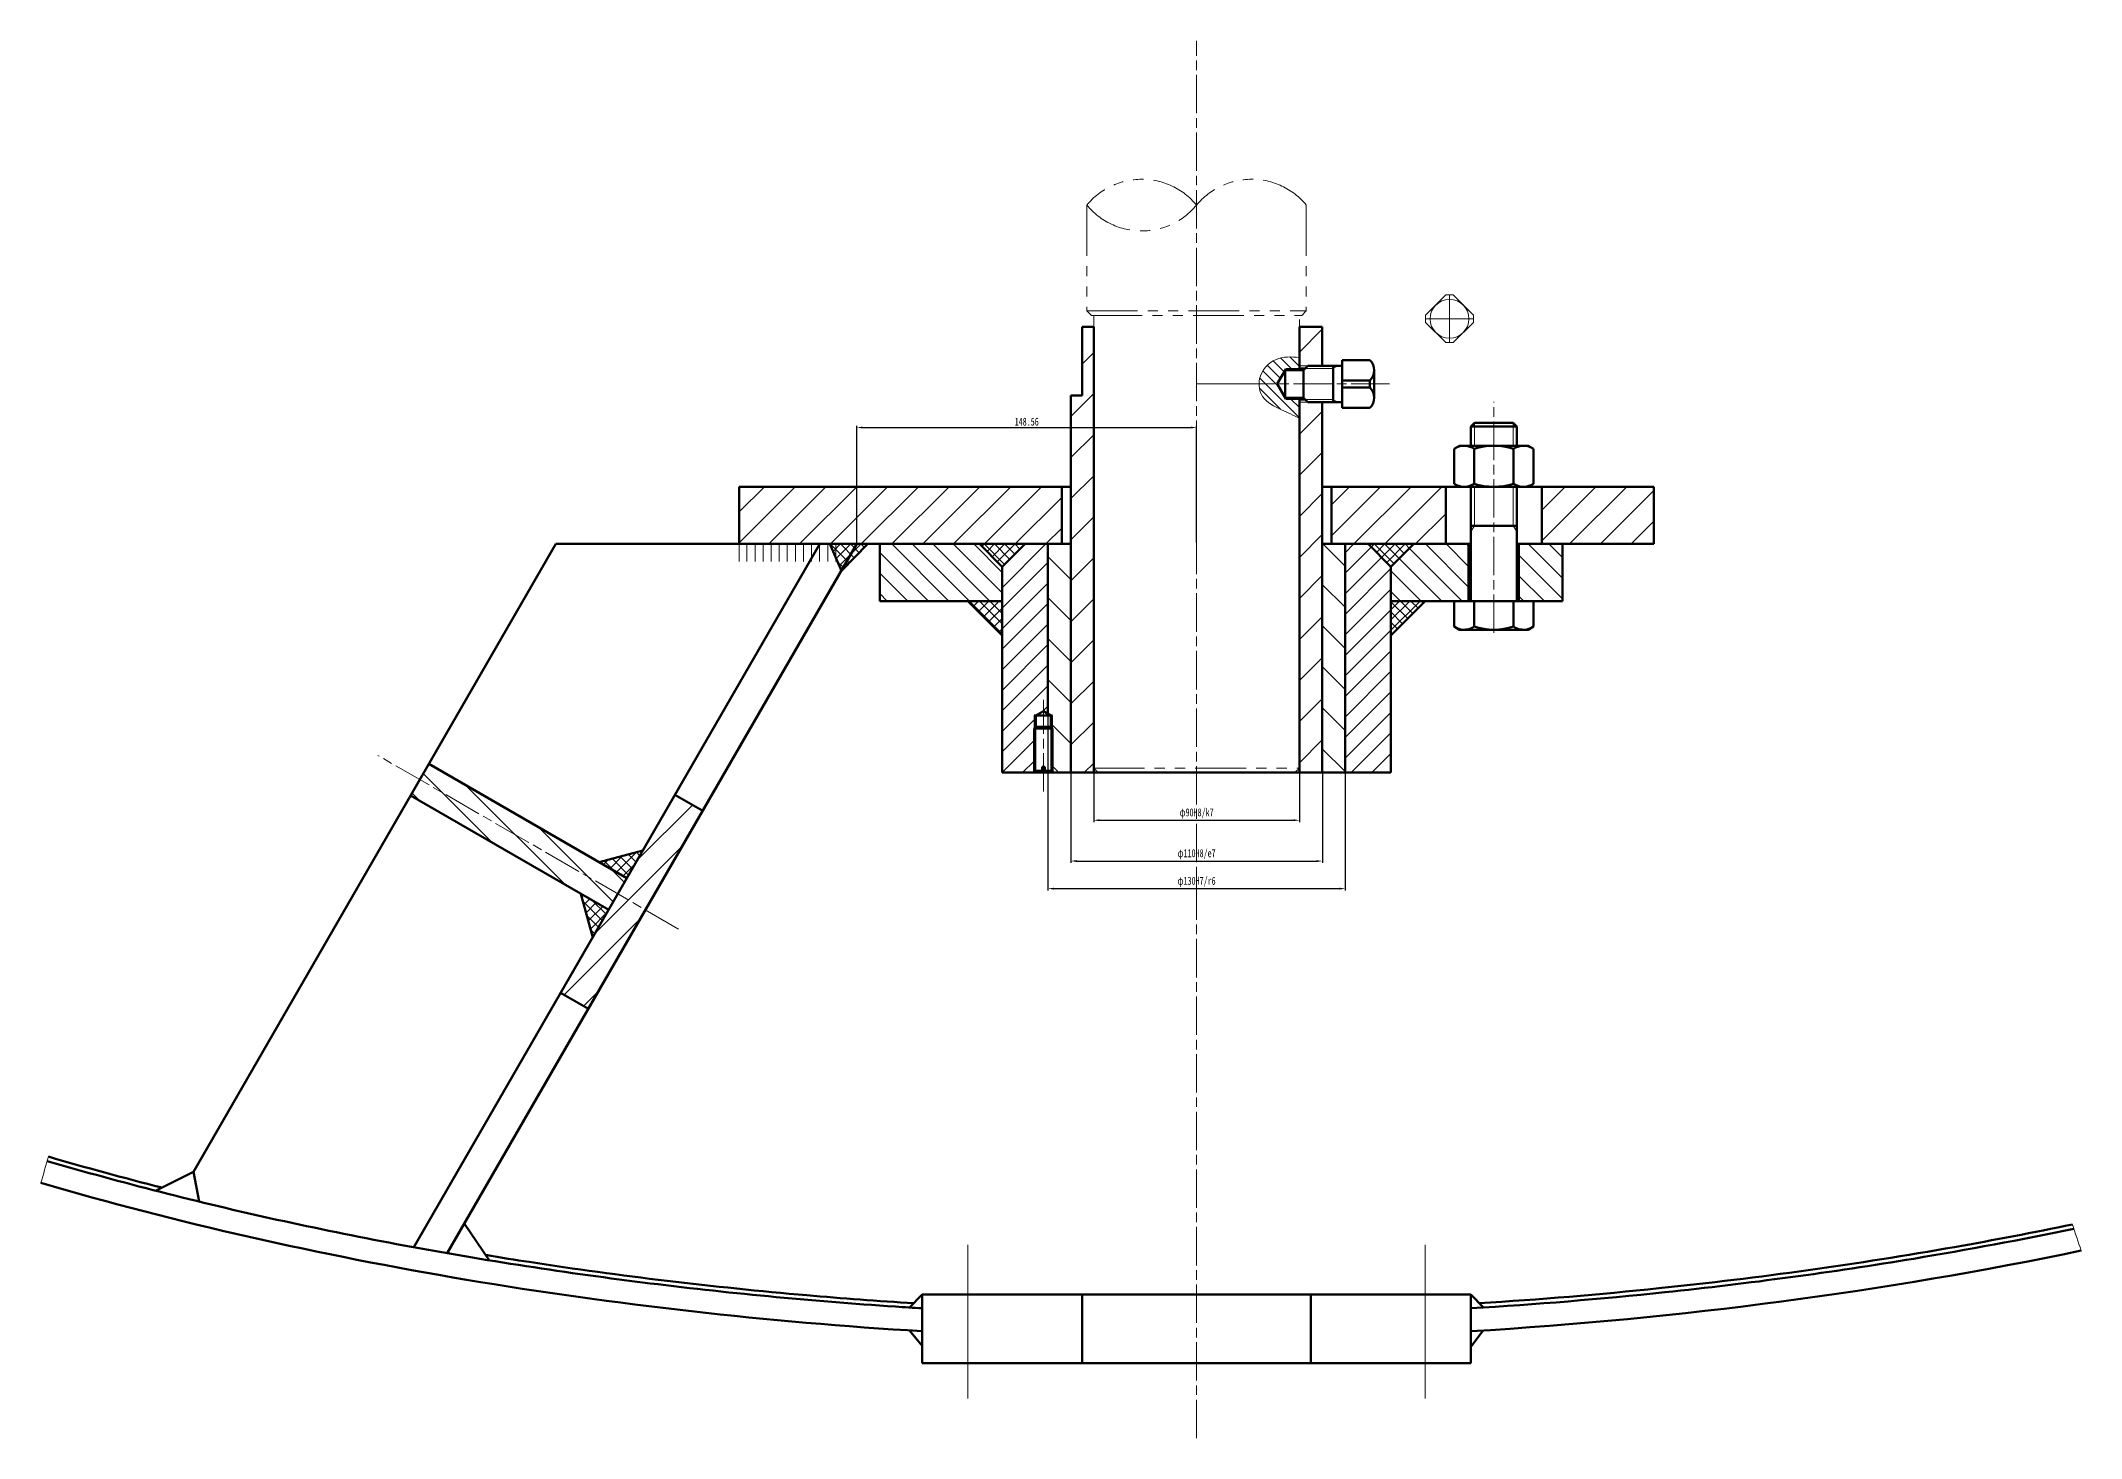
# Model space of a CAD drawing. Header units: millimetres. Extents: x 17368 to 100025, y -24769 to 12950.
# Drawn here: x 69781 to 70673, y -1033 to -422 of the extents above; entities that cross this region are included whole.
import ezdxf

# ---------------------------------------------------------------- set-up
doc = ezdxf.new("R2010")
doc.units = ezdxf.units.MM
doc.header["$LTSCALE"] = 2.8
for name, pattern in [('ACAD_ISO04W100', [30, 24, -3, 0, -3]), ('AM_ISO08W050', [18, 12, -1.5, 3, -1.5]), ('AM_ISO08W050x2', [9, 6, -0.75, 1.5, -0.75]), ('PHANTOM2', [31.75, 15.875, -3.175, 3.175, -3.175, 3.175, -3.175]), ('YSYWPCG_HIDDEN', [0.375, 0.25, -0.125])]:
    doc.linetypes.add(name, pattern=pattern)
doc.layers.get('0').update_dxf_attribs({"lineweight": 50})
doc.layers.get('Defpoints').update_dxf_attribs({"lineweight": 50})
for name, color, linetype, lineweight in [('AM_0N', 7, 'Continuous', 50), ('AM_4N', 3, 'Continuous', 15), ('AM_7N', 4, 'AM_ISO08W050', 15), ('red', 1, 'ACAD_ISO04W100', 15), ('双点划线', 4, 'PHANTOM2', 15), ('细实线', 5, 'Continuous', 15)]:
    doc.layers.add(name, color=color, linetype=linetype, lineweight=lineweight)
doc.layers.add('不可打印线2', color=2, linetype='Continuous', lineweight=15, plot=False)
doc.styles.add('仿宋体', font='', dxfattribs={"width": 0.7, "height": 3.5})
doc.styles.get('仿宋体').set_extended_font_data('FangSong_GB2312')
doc.dimstyles.new('ISO-25', dxfattribs={"dimtxt": 3.5, "dimasz": 2.5, "dimexe": 1.25, "dimexo": 0.625, "dimtad": 1, "dimdsep": 46, "dimtxsty": '仿宋体', "dimcen": 2.5, "dimadec": 0, "dimazin": 0, "dimtfac": 1, "dimtmove": 0, "dimatfit": 1, "dimfxl": 0, "dimarcsym": 0})
pattern_1 = [(45, (4568.1364, -370.3537), (-2.24506403, 2.24506403), []), (135, (4568.1364, -370.3537), (-2.24506403, -2.24506403), [])]
pattern_2 = [(45, (4568.136, -370.354), (-6.7351921, 6.7351921), [])]

# ---------------------------------------------------------------- blocks, each defined once
blk = doc.blocks.new('*D1578')
at = {"layer": 'Defpoints', "color": 0, "lineweight": 15}
for p in [(70241.47, -719.87), (70331.47, -719.67), (70331.47, -762.79)]:
    blk.add_point(p, dxfattribs=at)
at = {"layer": '不可打印线2', "color": 0, "lineweight": -2}
for p, q in [((70241.47, -720.49), (70241.47, -763.59)), ((70331.47, -720.29), (70331.47, -763.59)), ((70243.97, -762.79), (70328.97, -762.79))]:
    blk.add_line(p, q, dxfattribs=at)
at = {"layer": '不可打印线2', "color": 0, "lineweight": 15}
for points in [[(70243.97, -762.37), (70243.97, -763.2), (70241.47, -762.79)], [(70328.97, -762.37), (70328.97, -763.2), (70331.47, -762.79)]]:
    blk.add_solid(points, dxfattribs=at)
at = {"layer": '不可打印线2', "color": 0, "lineweight": 15, "insert": (70286.47, -759.82), "char_height": 3.5, "attachment_point": 5, "style": '仿宋体'}
blk.add_mtext('φ90H8/k7', dxfattribs=at)
blk = doc.blocks.new('*D1579')
at = {"layer": 'Defpoints', "color": 0, "lineweight": 15}
for p in [(70231.47, -721.6), (70341.47, -721.6), (70341.47, -780.64)]:
    blk.add_point(p, dxfattribs=at)
at = {"layer": '不可打印线2', "color": 0, "lineweight": -2}
for p, q in [((70231.47, -722.22), (70231.47, -781.44)), ((70341.47, -722.22), (70341.47, -781.44)), ((70233.97, -780.64), (70338.97, -780.64))]:
    blk.add_line(p, q, dxfattribs=at)
at = {"layer": '不可打印线2', "color": 0, "lineweight": 15}
for points in [[(70233.97, -780.23), (70233.97, -781.06), (70231.47, -780.64)], [(70338.97, -780.23), (70338.97, -781.06), (70341.47, -780.64)]]:
    blk.add_solid(points, dxfattribs=at)
at = {"layer": '不可打印线2', "color": 0, "lineweight": 15, "insert": (70286.47, -777.68), "char_height": 3.5, "attachment_point": 5, "style": '仿宋体'}
blk.add_mtext('φ110H8/e7', dxfattribs=at)
blk = doc.blocks.new('*D1580')
at = {"layer": 'Defpoints', "color": 0, "lineweight": 15}
for p in [(70221.47, -710.78), (70351.47, -710.78), (70351.47, -792.72)]:
    blk.add_point(p, dxfattribs=at)
at = {"layer": '不可打印线2', "color": 0, "lineweight": -2}
for p, q in [((70221.47, -711.4), (70221.47, -793.52)), ((70351.47, -711.4), (70351.47, -793.52)), ((70223.97, -792.72), (70348.97, -792.72))]:
    blk.add_line(p, q, dxfattribs=at)
at = {"layer": '不可打印线2', "color": 0, "lineweight": 15}
for points in [[(70223.97, -792.31), (70223.97, -793.14), (70221.47, -792.72)], [(70348.97, -792.31), (70348.97, -793.14), (70351.47, -792.72)]]:
    blk.add_solid(points, dxfattribs=at)
at = {"layer": '不可打印线2', "color": 0, "lineweight": 15, "insert": (70286.47, -789.76), "char_height": 3.5, "attachment_point": 5, "style": '仿宋体'}
blk.add_mtext('φ130H7/r6', dxfattribs=at)
blk = doc.blocks.new('*D1603')
at = {"layer": 'Defpoints', "color": 0, "lineweight": 15}
for p in [(70286.47, -590.99), (70137.9, -641.94), (70286.47, -641.94)]:
    blk.add_point(p, dxfattribs=at)
at = {"layer": '不可打印线2', "color": 0, "lineweight": -2}
for p, q in [((70137.9, -641.32), (70137.9, -590.19)), ((70140.4, -590.99), (70283.97, -590.99)), ((70286.47, -641.32), (70286.47, -590.19))]:
    blk.add_line(p, q, dxfattribs=at)
at = {"layer": '不可打印线2', "color": 0, "lineweight": 15}
for points in [[(70140.4, -590.58), (70140.4, -591.41), (70137.9, -590.99)], [(70283.97, -590.58), (70283.97, -591.41), (70286.47, -590.99)]]:
    blk.add_solid(points, dxfattribs=at)
at = {"layer": '不可打印线2', "color": 0, "lineweight": 15, "insert": (70212.19, -588.44), "char_height": 3.5, "attachment_point": 5, "style": '仿宋体'}
blk.add_mtext('148.56', dxfattribs=at)

msp = doc.modelspace()

# ---------------------------------------------------------------- hatches: boundary and pattern name
at = {"layer": '细实线', "lineweight": 15}
h = msp.add_hatch(dxfattribs=at)
h.set_pattern_fill('ANSI31', color=256, scale=4, style=0)
h.set_pattern_definition([(45, (4568.136, -370.354), (-8.980256, 8.980256), [])])
h.paths.add_polyline_path([(70231.4677, -741.9437), (70241.4677, -741.9437), (70241.4677, -546.9437), (70236.4677, -546.9437), (70236.4677, -576.9437), (70231.4677, -576.9437)])
h.paths.add_polyline_path([(70331.4677, -741.9437), (70341.4677, -741.9437), (70341.4677, -579.94368), (70335.17901, -579.94368), (70331.4677, -579.94368)])
h.paths.add_polyline_path([(70341.4677, -546.9437), (70331.4677, -546.9437), (70331.4677, -563.94372), (70335.17901, -563.94372), (70341.4677, -563.94372)])
h = msp.add_hatch(dxfattribs=at)
h.set_pattern_fill('ANSI31', color=256, angle=90, style=0)
h.set_pattern_definition([(135, (4568.1364, -370.3537), (-2.24506403, -2.24506403), [])])
edge = h.paths.add_edge_path()
edge.add_spline(control_points=[(70331.4677, -560.2984), (70327.91673, -560.07491), (70320.50937, -559.6087), (70314.25072, -566.5896), (70313.79596, -571.21289), (70313.79789, -571.9437)], knot_values=[0, 0, 0, 0, 10.299678248, 21.485252542, 23.59195746, 23.59195746, 23.59195746, 23.59195746], degree=3, periodic=0)
edge.add_line((70313.79789, -571.9437), (70315.3616, -571.9437))
edge.add_line((70315.3616, -571.9437), (70321.71492, -571.9437))
edge.add_line((70321.71492, -571.9437), (70325.4677, -565.4437))
edge.add_line((70325.4677, -565.4437), (70331.4677, -565.4437))
edge.add_line((70331.4677, -565.4437), (70331.4677, -560.2984))
edge = h.paths.add_edge_path()
edge.add_line((70321.71492, -571.9437), (70315.3616, -571.9437))
edge.add_line((70315.3616, -571.9437), (70313.79789, -571.9437))
edge.add_spline(control_points=[(70313.79789, -571.9437), (70313.80308, -573.91806), (70315.31078, -579.33824), (70323.3193, -583.07348), (70328.88649, -585.67651), (70331.4677, -586.8834)], knot_values=[23.59195746, 23.59195746, 23.59195746, 23.59195746, 29.28341969, 39.329274234, 48.013326347, 48.013326347, 48.013326347, 48.013326347], degree=3, periodic=0)
edge.add_line((70331.4677, -586.8834), (70331.4677, -578.4437))
edge.add_line((70331.4677, -578.4437), (70325.4677, -578.4437))
edge.add_line((70325.4677, -578.4437), (70321.71492, -571.9437))
h = msp.add_hatch(dxfattribs=at)
h.set_pattern_fill('ANSI31', color=256, scale=3, style=0)
h.set_pattern_definition(pattern_2)
h.paths.add_polyline_path([(70198.4677, -641.9437), (70227.4677, -641.9437), (70227.4677, -616.9437), (70086.46771, -616.9437), (70086.46771, -641.9437)])
h.paths.add_polyline_path([(70374.4677, -641.9437), (70395.46769, -641.9437), (70395.4677, -616.9437), (70345.4677, -616.9437), (70345.4677, -641.9437)])
h.paths.add_polyline_path([(70486.46769, -641.9437), (70486.46769, -616.9437), (70437.4677, -616.9437), (70437.46769, -641.9437)])
h = msp.add_hatch(dxfattribs=at)
h.set_pattern_fill('ANSI37', color=256, style=0)
h.set_pattern_definition(pattern_1)
h.paths.add_polyline_path([(70126.1323, -641.9437), (70131.13973, -653.65913), (70142.7305, -641.9437)])
h = msp.add_hatch(dxfattribs=at)
h.set_pattern_fill('ANSI31', color=256, scale=2, angle=90, style=0)
h.set_pattern_definition([(135, (4568.1364, -370.354), (-4.49012806, -4.49012806), [])])
h.paths.add_polyline_path([(70201.4677, -666.9437), (70201.4677, -651.9437), (70191.4677, -641.9437), (70147.9037, -641.9437), (70147.9037, -666.9437)])
h.paths.add_polyline_path([(70405.46768, -666.9437), (70405.46768, -641.9437), (70381.4677, -641.9437), (70371.4677, -651.9437), (70371.4677, -666.9437)])
h.paths.add_polyline_path([(70446.4677, -666.9437), (70446.4677, -641.9437), (70427.46768, -641.9437), (70427.46768, -666.9437)])
h = msp.add_hatch(dxfattribs=at)
h.set_pattern_fill('ANSI37', color=256, style=0)
h.set_pattern_definition(pattern_1)
h.paths.add_polyline_path([(70211.4677, -641.9437), (70198.4677, -641.9437), (70191.4677, -641.9437), (70201.4677, -651.9437)])
h.paths.add_polyline_path([(70381.4677, -641.9437), (70374.4677, -641.9437), (70361.4677, -641.9437), (70371.4677, -651.9437)])
h = msp.add_hatch(dxfattribs=at)
h.set_pattern_fill('ANSI31', color=256, scale=2, style=0)
h.set_pattern_definition([(45, (4568.1364, -370.354), (-4.49012806, 4.49012806), [])])
h.paths.add_polyline_path([(70221.4677, -641.9437), (70211.4677, -641.9437), (70201.4677, -651.9437), (70201.4677, -741.9437), (70215.4677, -741.9437), (70215.4677, -740.6937), (70215.4677, -722.71051), (70215.4677, -716.9437), (70216.23451, -716.9437), (70219.4677, -715.07702), (70221.4677, -716.23172)])
h.paths.add_polyline_path([(70351.4677, -741.9437), (70371.4677, -741.9437), (70371.4677, -651.9437), (70361.4677, -641.9437), (70351.4677, -641.9437)])
h = msp.add_hatch(dxfattribs=at)
h.set_pattern_fill('ANSI31', color=256, scale=4, angle=90, style=0)
h.set_pattern_definition([(135, (4568.136, -370.354), (-8.980256, -8.980256), [])])
h.paths.add_polyline_path([(70221.4677, -716.23172), (70222.70089, -716.9437), (70223.4677, -716.9437), (70223.4677, -722.71051), (70223.4677, -740.6937), (70223.4677, -741.9437), (70231.4677, -741.9437), (70231.4677, -641.9437), (70221.4677, -641.9437)])
h.paths.add_polyline_path([(70341.4677, -741.9437), (70351.4677, -741.9437), (70351.4677, -641.9437), (70341.4677, -641.9437)])
h = msp.add_hatch(dxfattribs=at)
h.set_pattern_fill('ANSI37', color=256, style=0)
h.set_pattern_definition(pattern_1)
h.paths.add_polyline_path([(70201.4677, -681.9437), (70201.4677, -666.9437), (70186.4677, -666.9437)])
h.paths.add_polyline_path([(70371.4677, -681.9437), (70386.4677, -666.9437), (70371.4677, -666.9437)])
h = msp.add_hatch(dxfattribs=at)
h.set_pattern_fill('ANSI31', color=256, scale=3, angle=90, style=0)
h.set_pattern_definition([(135, (4568.136, -370.354), (-6.7351921, -6.7351921), [])])
h.paths.add_polyline_path([(70029.35256, -801.95968), (70033.35256, -795.03148), (69946.75002, -745.03148), (69942.75002, -751.95968)])
h.paths.add_polyline_path([(70033.35256, -795.03148), (70037.35256, -788.10327), (69950.75002, -738.10327), (69946.75002, -745.03148)])
h = msp.add_hatch(dxfattribs=at)
h.set_pattern_fill('ANSI31', color=256, scale=3, style=0)
h.set_pattern_definition(pattern_2)
h.paths.add_polyline_path([(70045.47691, -802.03148), (70033.35256, -795.03148), (70008.35256, -838.33275), (70020.47691, -845.33275)])
h.paths.add_polyline_path([(70070.47691, -758.73021), (70058.35256, -751.73021), (70033.35256, -795.03148), (70045.47691, -802.03148)])
h = msp.add_hatch(dxfattribs=at)
h.set_pattern_fill('ANSI37', color=256, style=0)
h.paths.add_polyline_path([(70025.2282, -781.10327), (70037.35256, -788.10327), (70044.35256, -775.97892)])
h.paths.add_polyline_path([(70022.35256, -814.08404), (70029.35256, -801.95968), (70017.2282, -794.95968)])

# ---------------------------------------------------------------- linework, layer by layer
for p, q in [((70236.4677, -546.9437), (70241.4677, -546.9437)), ((70236.4677, -576.9437), (70236.4677, -546.9437)), ((70241.4677, -546.9437), (70241.4677, -741.9437)), ((70331.4677, -546.9437), (70341.4677, -546.9437)), ((70331.4677, -546.9437), (70331.4677, -565.9437)), ((70341.4677, -563.94372), (70341.4677, -546.9437)), ((70350.17902, -561.4937), (70362.29039, -561.4937)), ((70350.17902, -561.4937), (70350.17902, -582.3937)), ((70321.71492, -571.9437), (70325.4677, -565.4437)), ((70325.17902, -565.9437), (70333.17902, -565.9437)), ((70325.17902, -565.9437), (70325.17902, -577.9437)), ((70325.4677, -565.4437), (70331.4677, -565.4437)), ((70325.4677, -565.9437), (70325.4677, -565.4437)), ((70333.17902, -565.9437), (70333.17902, -577.9437)), ((70350.17902, -570.37288), (70350.17902, -573.51452)), ((70350.17902, -570.37288), (70362.29039, -570.37288)), ((70362.29039, -570.37288), (70362.29039, -573.51452)), ((70364.17902, -565.93329), (70364.17902, -577.95414)), ((70231.4677, -741.9437), (70231.4677, -576.9437)), ((70231.4677, -576.9437), (70236.4677, -576.9437)), ((70321.71492, -571.9437), (70325.4677, -578.4437)), ((70325.17902, -577.9437), (70333.17902, -577.9437)), ((70325.4677, -578.4437), (70325.4677, -577.9437)), ((70325.4677, -578.4437), (70331.4677, -578.4437)), ((70331.4677, -741.9437), (70331.4677, -577.9437)), ((70341.4677, -741.9437), (70341.4677, -579.94368)), ((70350.17902, -573.51452), (70362.29039, -573.51452)), ((70350.17902, -582.3937), (70362.29042, -582.3937)), ((70086.46771, -616.9437), (70231.4677, -616.9437)), ((70086.46771, -641.9437), (70086.46771, -616.9437)), ((70227.4677, -641.9437), (70227.4677, -616.9437)), ((70486.46769, -616.9437), (70341.4677, -616.9437)), ((70345.4677, -641.9437), (70345.4677, -616.9437)), ((70486.46769, -616.9437), (70486.46769, -641.9437)), ((70006.26777, -641.9437), (69847.71389, -916.56708)), ((70121.73783, -641.9437), (69944.11973, -949.58727)), ((70137.90364, -641.9437), (69958.77447, -952.20452)), ((70006.26777, -641.9437), (70198.4677, -641.9437)), ((70126.1323, -641.9437), (70131.13973, -653.65913)), ((70131.13973, -653.65913), (70142.7305, -641.9437)), ((70147.9037, -641.9437), (70147.9037, -666.9437)), ((70201.4677, -651.9437), (70191.4677, -641.9437)), ((70198.4677, -641.9437), (70231.4677, -641.9437)), ((70201.4677, -651.9437), (70211.4677, -641.9437)), ((70221.4677, -716.23172), (70221.4677, -641.9437)), ((70374.4677, -641.9437), (70341.4677, -641.9437)), ((70351.4677, -741.9437), (70351.4677, -641.9437)), ((70371.4677, -651.9437), (70361.4677, -641.9437)), ((70371.4677, -651.9437), (70381.4677, -641.9437)), ((70406.46768, -641.9437), (70374.4677, -641.9437)), ((70486.46769, -641.9437), (70426.46768, -641.9437)), ((70446.4677, -666.9437), (70446.4677, -641.9437)), ((70201.4677, -741.9437), (70201.4677, -651.9437)), ((70371.4677, -741.9437), (70371.4677, -651.9437)), ((70147.9037, -666.9437), (70201.4677, -666.9437)), ((70201.4677, -681.9437), (70186.4677, -666.9437)), ((70446.4677, -666.9437), (70371.4677, -666.9437)), ((70371.4677, -681.9437), (70386.4677, -666.9437)), ((70037.35256, -788.10327), (69950.75002, -738.10327)), ((70218.8677, -739.4437), (70220.0677, -739.4437)), ((70201.4677, -741.9437), (70243.4677, -741.9437)), ((70243.4677, -741.9437), (70329.4677, -741.9437)), ((70329.4677, -741.9437), (70371.4677, -741.9437)), ((70029.35256, -801.95968), (69942.75002, -751.95968)), ((70070.47691, -758.73021), (70058.35256, -751.73021)), ((70044.35256, -775.97892), (70025.2282, -781.10327)), ((70022.35256, -814.08404), (70017.2282, -794.95968)), ((70020.47691, -845.33275), (70008.35256, -838.33275)), ((69831.2068, -924.87233), (69847.71389, -916.56708)), ((69847.71389, -916.56708), (69850.26516, -929.63751)), ((69966.23005, -939.29108), (69977.07214, -955.29316)), ((70166.4677, -970.33126), (70160.96724, -975.97109)), ((70166.4677, -970.33126), (70166.4677, -1000.33126)), ((70166.4677, -970.33126), (70406.47183, -970.33126)), ((70236.4677, -970.33126), (70236.4677, -1000.33126)), ((70336.4677, -970.33126), (70336.4677, -1000.33126)), ((70406.4677, -970.33126), (70406.4677, -1000.33126)), ((70406.4677, -970.33126), (70411.89482, -975.97562)), ((70160.93269, -985.98899), (70166.4677, -992.69669)), ((70411.77191, -986.00358), (70406.4677, -993.1013)), ((70166.4677, -1000.33126), (70406.47183, -1000.33126))]:
    msp.add_line(p, q)
at = {"extrusion": (1, -4.10464e-07, 0)}
for p, q in [((70395.46769, -641.9437), (70395.4677, -616.9437)), ((70437.46769, -641.9437), (70437.4677, -616.9437))]:
    msp.add_line(p, q, dxfattribs=at)
for centre, start, end in [((70358.01665, -565.93329), 313.90959303, 46.09040697), ((70358.01664, -577.95413), 313.90956002, 46.09037395)]:
    msp.add_arc(centre, 6.16238, start, end)
for start_param, end_param in [(1.046653411, 1.451703125), (1.689889529, 1.963902907)]:
    msp.add_ellipse((70286.4677, -479.9437), major_axis=(-1010, 0), ratio=0.504950495, start_param=start_param, end_param=end_param)
msp.add_open_spline([(69784.3544, -909.9582), (69800.61866, -914.70552), (69817.15188, -919.22312), (69833.92729, -923.50356)], degree=3)
for points, knots in [([(69783.79396, -911.8782), (69800.05067, -916.62353), (69816.57485, -921.13959), (69866.83949, -933.96809), (69901.30219, -941.57086), (69971.71562, -954.78287), (70007.66616, -960.39208), (70080.59732, -969.54366), (70117.57775, -973.08601), (70158.71157, -975.83029), (70162.58826, -976.07731), (70166.4677, -976.3129)], [1.0466532525, 1.0466532525, 1.0466532525, 1.0466532525, 1.1028108596, 1.1028108596, 1.2150183132, 1.2150183132, 1.3272257668, 1.3272257668, 1.4394332203, 1.4394332203, 1.4510986181, 1.4510986181, 1.4510986181, 1.4510986181]), ([(70406.4677, -976.31281), (70434.92196, -974.58457), (70463.22816, -972.24181), (70528.07107, -965.42511), (70564.42549, -960.51471), (70623.76735, -950.6689), (70647.12843, -946.30026), (70670.13166, -941.5008)], [1.6904940615, 1.6904940615, 1.6904940615, 1.6904940615, 1.7760555811, 1.7760555811, 1.8882630346, 1.8882630346, 1.962634268, 1.962634268, 1.962634268, 1.962634268]), ([(70410.07808, -974.08616), (70436.43229, -972.43489), (70462.65504, -970.25586), (70532.51087, -963.00246), (70575.74673, -956.96679), (70635.32534, -946.43889), (70652.50353, -943.13285), (70669.48619, -939.59193)], [1.6942390838, 1.6942390838, 1.6942390838, 1.6942390838, 1.7736035738, 1.7736035738, 1.9074124884, 1.9074124884, 1.9623789428, 1.9623789428, 1.9623789428, 1.9623789428]), ([(69975.48285, -952.94748), (69982.36338, -954.1349), (69988.46687, -955.10394), (70034.41579, -962.15566), (70075.0082, -967.01606), (70131.5764, -971.93685), (70147.16942, -973.1028), (70162.80876, -974.08291)], [1.2566114104, 1.2566114104, 1.2566114104, 1.2566114104, 1.2757420722, 1.2757420722, 1.4002074476, 1.4002074476, 1.4473047839, 1.4473047839, 1.4473047839, 1.4473047839])]:
    msp.add_open_spline(points, degree=3, knots=knots)
at = {"layer": 'AM_0N', "extrusion": (-1.83691e-16, -1, 0)}
for p, q in [((70333.95211, -565.17062), (70331.4677, -565.17062)), ((70350.17902, -563.94372), (70335.17901, -563.94372))]:
    msp.add_line(p, q, dxfattribs=at)
at = {"layer": 'AM_0N'}
for p, q in [((70333.17902, -565.9437), (70335.17901, -563.94372)), ((70333.17902, -577.9437), (70335.17901, -579.94368)), ((70216.23451, -716.9437), (70219.4677, -715.07702)), ((70216.23451, -721.9437), (70216.23451, -716.9437)), ((70222.70089, -716.9437), (70219.4677, -715.07702)), ((70222.70089, -721.9437), (70222.70089, -716.9437)), ((70215.4677, -741.17689), (70216.23451, -741.9437)), ((70223.4677, -741.17689), (70222.70089, -741.9437))]:
    msp.add_line(p, q, dxfattribs=at)
at = {"layer": 'AM_0N', "extrusion": (1, -1.83691e-16, 0)}
msp.add_line((70346.17902, -563.94341), (70346.17902, -579.94341), dxfattribs=at)
at = {"layer": 'AM_0N', "extrusion": (-1.83691e-16, 1, 0)}
for p, q in [((70333.95211, -578.71678), (70331.4677, -578.71678)), ((70350.17902, -579.94368), (70335.17901, -579.94368))]:
    msp.add_line(p, q, dxfattribs=at)
at = {"layer": 'AM_0N', "extrusion": (-0.707107, 0.707107, 0)}
for p, q in [((70408.00131, -588.9437), (70406.46768, -590.47733)), ((70215.4677, -722.71051), (70216.23451, -721.9437))]:
    msp.add_line(p, q, dxfattribs=at)
at = {"layer": 'AM_0N', "extrusion": (-6.12303e-17, 1, 0)}
for p, q in [((70408.00131, -588.9437), (70424.93406, -588.9437)), ((70406.46768, -590.47733), (70426.46768, -590.47733))]:
    msp.add_line(p, q, dxfattribs=at)
at = {"layer": 'AM_0N', "extrusion": (0.707107, 0.707107, 0)}
for p, q in [((70426.46768, -590.47733), (70424.93406, -588.9437)), ((70222.70089, -721.9437), (70223.4677, -722.71051))]:
    msp.add_line(p, q, dxfattribs=at)
at = {"layer": 'AM_0N', "extrusion": (-1, 6.12303e-17, 0)}
for p, q in [((70406.46768, -598.9437), (70406.46768, -590.47733)), ((70426.46768, -598.9437), (70426.46768, -590.47733)), ((70399.1427, -615.60136), (70399.1427, -600.28604)), ((70407.80295, -615.60136), (70407.80295, -600.28604)), ((70425.13245, -615.60136), (70425.13245, -600.28604)), ((70433.7927, -615.60136), (70433.7927, -600.28604)), ((70406.46768, -666.9437), (70406.46768, -616.9437)), ((70426.46768, -666.9437), (70426.46768, -616.9437)), ((70405.46768, -666.9437), (70405.46768, -641.9437)), ((70427.46768, -666.9437), (70427.46768, -641.9437)), ((70399.14268, -678.10136), (70399.14268, -666.9437)), ((70407.80294, -678.10136), (70407.80294, -666.9437)), ((70425.13243, -678.10136), (70425.13243, -666.9437)), ((70433.79268, -678.10136), (70433.79268, -666.9437))]:
    msp.add_line(p, q, dxfattribs=at)
at = {"layer": 'AM_0N', "extrusion": (0.5, -0.866025, 0)}
msp.add_line((70399.1427, -600.28604), (70401.4677, -598.9437), dxfattribs=at)
at = {"layer": 'AM_0N', "extrusion": (6.12303e-17, 1, 0)}
for p, q in [((70401.4677, -598.9437), (70431.4677, -598.9437)), ((70401.4677, -616.9437), (70431.4677, -616.9437)), ((70426.46769, -634.001), (70406.46769, -634.001)), ((70401.46768, -679.4437), (70431.46768, -679.4437))]:
    msp.add_line(p, q, dxfattribs=at)
at = {"layer": 'AM_0N', "extrusion": (6.12303e-17, -1, 0)}
msp.add_line((70401.4677, -598.9437), (70431.4677, -598.9437), dxfattribs=at)
at = {"layer": 'AM_0N', "extrusion": (-0.5, -0.866025, 0)}
msp.add_line((70433.7927, -600.28604), (70431.4677, -598.9437), dxfattribs=at)
at = {"layer": 'AM_0N', "extrusion": (0.5, 0.866025, 0)}
for p, q in [((70399.1427, -615.60136), (70401.4677, -616.9437)), ((70399.14268, -678.10136), (70401.46768, -679.4437))]:
    msp.add_line(p, q, dxfattribs=at)
at = {"layer": 'AM_0N', "extrusion": (-0.5, 0.866025, 0)}
for p, q in [((70433.7927, -615.60136), (70431.4677, -616.9437)), ((70433.79268, -678.10136), (70431.46768, -679.4437))]:
    msp.add_line(p, q, dxfattribs=at)
at = {"layer": 'AM_0N', "extrusion": (3.06152e-16, 1, 0)}
for p, q in [((70223.4677, -716.9437), (70215.4677, -716.9437)), ((70223.4677, -722.71051), (70215.4677, -722.71051)), ((70222.70089, -716.9437), (70216.23451, -716.9437)), ((70222.70089, -721.9437), (70216.23451, -721.9437)), ((70218.8677, -741.17689), (70215.4677, -741.17689)), ((70223.4677, -741.17689), (70220.0677, -741.17689))]:
    msp.add_line(p, q, dxfattribs=at)
at = {"layer": 'AM_0N', "extrusion": (-1, 3.06152e-16, 0)}
for p, q in [((70215.4677, -740.6937), (70215.4677, -722.71051)), ((70223.4677, -740.6937), (70223.4677, -722.71051)), ((70218.8677, -741.9437), (70218.8677, -739.4437)), ((70220.0677, -741.9437), (70220.0677, -739.4437)), ((70215.4677, -740.6937), (70215.4677, -741.9437)), ((70223.4677, -740.6937), (70223.4677, -741.9437))]:
    msp.add_line(p, q, dxfattribs=at)
at = {"layer": 'AM_0N'}
for centre, radius, start, end in [((70403.47283, -606.59895), 7.65525, 55.55312762, 115.55312762), ((70416.4677, -627.58016), 28.63646, 72.38752601, 107.61247399), ((70429.46257, -606.59895), 7.65525, 64.44687238, 124.44687238), ((70403.47283, -609.28845), 7.65525, 244.44687238, 304.44687238), ((70416.4677, -588.30724), 28.63646, 252.38752601, 287.61247399), ((70429.46257, -609.28845), 7.65525, 235.55312762, 295.55312762), ((70403.47281, -671.78845), 7.65525, 244.44687238, 304.44687238), ((70416.46768, -650.80724), 28.63646, 252.38752601, 287.61247399), ((70429.46256, -671.78845), 7.65525, 235.55312762, 295.55312762)]:
    msp.add_arc(centre, radius, start, end, dxfattribs=at)
at = {"layer": 'AM_4N', "lineweight": 15, "extrusion": (-1.83691e-16, -1, 0)}
for p, q in [((70335.17901, -563.94372), (70331.4677, -563.94372)), ((70346.17902, -565.17062), (70333.95211, -565.17062))]:
    msp.add_line(p, q, dxfattribs=at)
at = {"layer": 'AM_4N', "lineweight": 15}
for p, q in [((70346.17902, -565.17031), (70348.17902, -563.94341)), ((70346.17902, -578.71651), (70348.17902, -579.94341))]:
    msp.add_line(p, q, dxfattribs=at)
at = {"layer": 'AM_4N', "lineweight": 15, "extrusion": (-1.83691e-16, 1, 0)}
for p, q in [((70335.17901, -579.94368), (70331.4677, -579.94368)), ((70346.17902, -578.71678), (70333.95211, -578.71678))]:
    msp.add_line(p, q, dxfattribs=at)
at = {"layer": 'AM_4N', "extrusion": (-1, 6.12303e-17, 0)}
for p, q in [((70408.00131, -598.9437), (70408.00131, -588.9437)), ((70424.93406, -598.9437), (70424.93406, -588.9437)), ((70408.00131, -634.001), (70408.00131, -616.9437)), ((70424.93406, -634.001), (70424.93406, -616.9437))]:
    msp.add_line(p, q, dxfattribs=at)
at = {"layer": 'AM_4N', "extrusion": (0.852394, -0.522901, 0)}
msp.add_line((70408.00132, -634.001), (70406.46769, -636.501), dxfattribs=at)
at = {"layer": 'AM_4N', "extrusion": (0.852394, 0.522901, 0)}
msp.add_line((70424.93407, -634.001), (70426.46769, -636.501), dxfattribs=at)
at = {"layer": 'AM_4N'}
for p, q in [((70215.4677, -722.71051), (70215.4677, -716.9437)), ((70223.4677, -722.71051), (70223.4677, -716.9437))]:
    msp.add_line(p, q, dxfattribs=at)
at = {"layer": 'AM_4N', "extrusion": (-1, 3.06152e-16, 0)}
for p, q in [((70216.23451, -741.9437), (70216.23451, -721.9437)), ((70222.70089, -741.9437), (70222.70089, -721.9437))]:
    msp.add_line(p, q, dxfattribs=at)
at = {"layer": 'AM_4N', "linetype": 'YSYWPCG_HIDDEN', "lineweight": 15, "ltscale": 5}
msp.add_line((70221.4677, -741.9437), (70221.4677, -716.23172), dxfattribs=at)
at = {"layer": 'AM_4N', "lineweight": 15}
msp.add_spline([(70331.4677, -560.2984), (70321.20722, -561.19608), (70314.01727, -569.76472), (70315.3714, -577.44442), (70323.60049, -583.20648), (70331.4677, -586.8834)], degree=3, dxfattribs=at)
at = {"layer": 'AM_7N', "linetype": 'AM_ISO08W050x2'}
for p, q in [((70286.4677, -1033.1274), (70286.4677, -421.8158)), ((70059.92198, -810.37134), (69928.34947, -734.40791))]:
    msp.add_line(p, q, dxfattribs=at)
at = {"layer": 'AM_7N', "linetype": 'AM_ISO08W050x2', "lineweight": 15}
msp.add_line((70370.9139, -571.94372), (70315.3616, -571.9437), dxfattribs=at)
at = {"layer": 'AM_7N', "linetype": 'AM_ISO08W050x2', "extrusion": (1, -4.10464e-07, 0)}
msp.add_line((70416.46767, -680.81125), (70416.46772, -579.81125), dxfattribs=at)
at = {"layer": 'AM_7N', "linetype": 'AM_ISO08W050x2', "extrusion": (-1, 3.06152e-16, 0)}
msp.add_line((70219.4677, -750.2437), (70219.4677, -710.1477), dxfattribs=at)
at = {"layer": 'red'}
for p, q in [((70186.4677, -948.49345), (70186.4677, -1020.15466)), ((70386.4677, -948.49345), (70386.4677, -1020.15466))]:
    msp.add_line(p, q, dxfattribs=at)
at = {"layer": '不可打印线2', "lineweight": 15}
for p, q in [((70395.53038, -532.9721), (70386.6512, -541.85128)), ((70395.53038, -532.9721), (70398.67202, -532.9721)), ((70397.1012, -532.9721), (70397.1012, -553.8721)), ((70407.5512, -541.85128), (70398.67202, -532.9721)), ((70386.6512, -541.85128), (70386.6512, -544.99292)), ((70386.6512, -543.4221), (70407.5512, -543.4221)), ((70407.5512, -541.85128), (70407.5512, -544.99292)), ((70395.53038, -553.8721), (70386.6512, -544.99292)), ((70407.5512, -544.99292), (70398.67202, -553.8721)), ((70395.53038, -553.8721), (70398.67202, -553.8721)), ((70315.3616, -571.9437), (70286.4677, -571.9437))]:
    msp.add_line(p, q, dxfattribs=at)
msp.add_circle((70397.1012, -543.4221), 8.5, dxfattribs=at)
for points in [[(69784.3544, -909.9582), (69780.99182, -921.47783)], [(70669.48619, -939.59193), (70673.35818, -951.04269)]]:
    msp.add_spline(points, degree=3, dxfattribs=at)
at = {"layer": '双点划线', "ltscale": 0.5}
for p, q in [((70238.4677, -493.6937), (70238.4677, -539.9437)), ((70334.4677, -493.6937), (70334.4677, -539.9437)), ((70240.4677, -541.9437), (70238.4677, -539.9437)), ((70238.4677, -539.9437), (70334.4677, -539.9437)), ((70240.4677, -541.9437), (70332.4677, -541.9437)), ((70241.4677, -741.9437), (70241.4677, -541.9437)), ((70331.4677, -565.9437), (70331.4677, -541.9437)), ((70332.4677, -541.9437), (70334.4677, -539.9437)), ((70241.4677, -739.9437), (70331.4677, -739.9437)), ((70243.4677, -741.9437), (70241.4677, -739.9437)), ((70331.4677, -739.9437), (70329.4677, -741.9437))]:
    msp.add_line(p, q, dxfattribs=at)
for centre, start, end in [((70262.4677, -513.50244), 39.53504704, 140.46495296), ((70310.4677, -513.50244), 39.53504704, 140.46495296), ((70262.4677, -473.88496), 219.53504704, 320.46495296)]:
    msp.add_arc(centre, 31.11891, start, end, dxfattribs=at)
at = {"layer": '细实线', "lineweight": 15}
for p, q in [((70086.46771, -641.9437), (70086.46771, -649.5863)), ((70089.8211, -641.9437), (70089.8211, -649.5863)), ((70093.3522, -641.9437), (70093.3522, -649.5863)), ((70096.8833, -641.9437), (70096.8833, -649.5863)), ((70100.4144, -641.9437), (70100.4144, -649.5863)), ((70103.9455, -641.9437), (70103.9455, -649.5863)), ((70107.4766, -641.9437), (70107.4766, -649.5863)), ((70111.0077, -641.9437), (70111.0077, -649.5863)), ((70114.5388, -641.9437), (70114.5388, -649.5863)), ((70118.0699, -641.9437), (70118.0699, -649.5863)), ((70121.601, -641.9437), (70121.601, -649.5863)), ((70125.1321, -641.9437), (70125.1321, -649.5863)), ((70128.6632, -641.9437), (70128.6632, -649.5863))]:
    msp.add_line(p, q, dxfattribs=at)

# ---------------------------------------------------------------- dimensions: what is measured, and where the dimension line sits
at = {"layer": '不可打印线2', "lineweight": 15}
dim = msp.add_linear_dim(base=(70286.4677, -590.9917), p1=(70137.90364, -641.9437), p2=(70286.4677, -641.9437), dimstyle='ISO-25', override={"dimexe": 0.8, "dimgap": 0.8}, dxfattribs=at)
dim.commit()
dim.dimension.update_dxf_attribs({"geometry": '*D1603', "text_midpoint": (70212.18567, -588.4417)})
for base, p1, p2, text, picture, middle in [((70351.4677, -792.7217), (70221.4677, -710.776), (70351.4677, -710.776), 'φ130H7/r6', '*D1580', (70286.4677, -789.75548)), ((70341.4677, -780.6418), (70231.4677, -721.5989), (70341.4677, -721.5989), 'φ110H8/e7', '*D1579', (70286.4677, -777.67558)), ((70331.4677, -762.7883), (70241.4677, -719.8654), (70331.4677, -719.66796), 'φ90H8/k7', '*D1578', (70286.4677, -759.82208))]:
    dim = msp.add_linear_dim(base=base, p1=p1, p2=p2, text=text, dimstyle='ISO-25', override={"dimexe": 0.8, "dimgap": 0.8}, dxfattribs=at)
    dim.commit()
    dim.dimension.update_dxf_attribs({"geometry": picture, "text_midpoint": middle})

doc.saveas('drawing.dxf')
